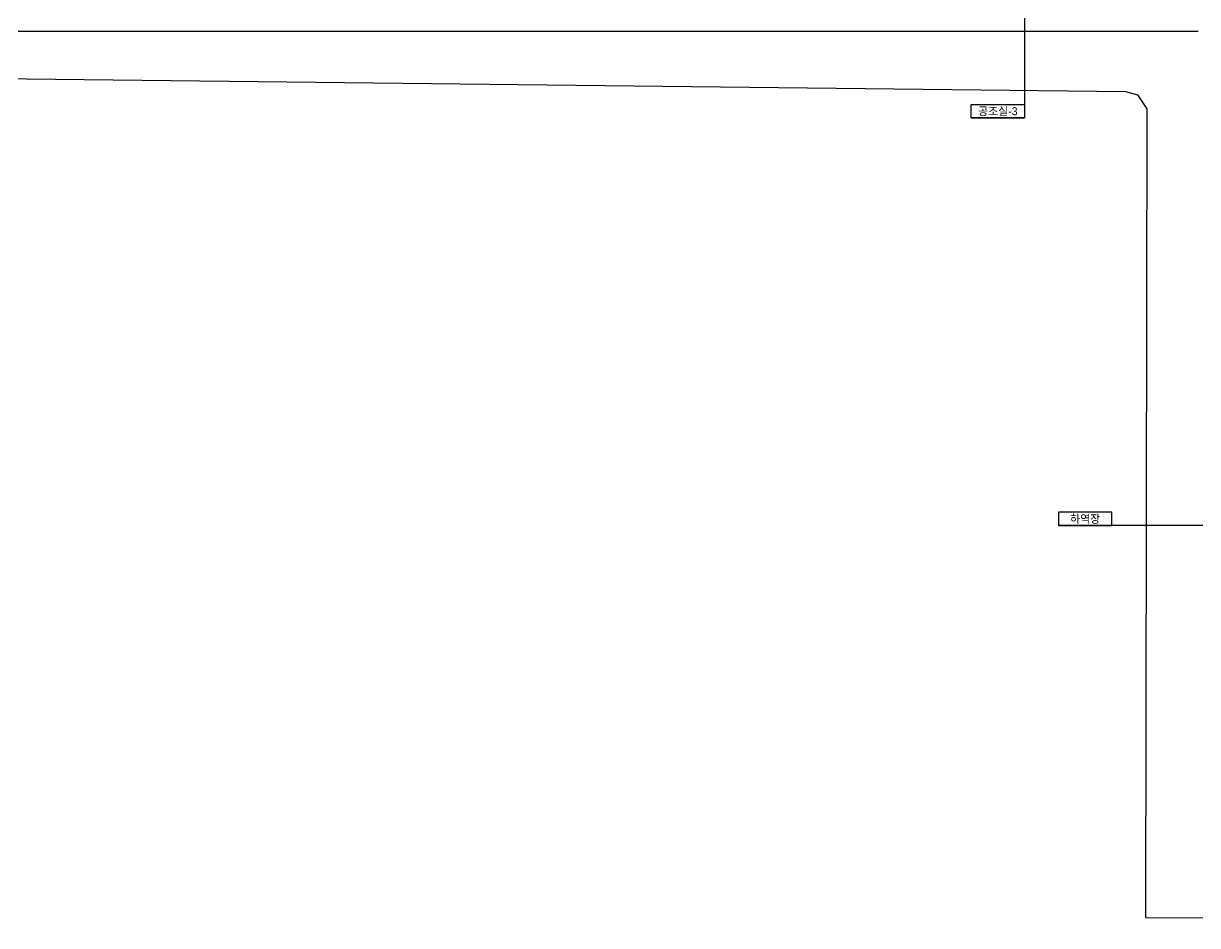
# Model space of a CAD drawing. Header units: millimetres. Extents: x -7718 to 421089, y 87466 to 341395.
# Drawn here: x 249284 to 322653, y 91724 to 148109 of the extents above; entities that cross this region are included whole.
import ezdxf
from ezdxf.enums import TextEntityAlignment as Align

# ---------------------------------------------------------------- set-up
doc = ezdxf.new("R2010")
doc.units = ezdxf.units.MM
doc.header["$LTSCALE"] = 200
doc.header["$MEASUREMENT"] = 0
for name, color, linetype in [('e-plan', 9, 'CONTINUOUS'), ('e-room-box', 7, 'CONTINUOUS'), ('e-text', 6, 'CONTINUOUS')]:
    doc.layers.add(name, color=color, linetype=linetype)
doc.styles.add('돋움', font='Dotum.ttf')

msp = doc.modelspace()

# ---------------------------------------------------------------- linework, layer by layer
at = {"layer": 'e-plan'}
for p, q in [((322703, 147609), (192503, 147609)), ((203679, 145182), (318147, 143860)), ((318147, 143860), (318906, 143645)), ((318906, 143645), (319476, 142775)), ((319476, 142775), (319396, 92222)), ((319396, 92222), (414325, 91724))]:
    msp.add_line(p, q, dxfattribs=at)
at = {"layer": 'e-room-box'}
for p, q in [((311839, 151231), (311839, 142209)), ((308506, 143042), (311839, 143042)), ((308506, 142209), (308506, 143042)), ((311839, 143042), (311839, 142209)), ((308506, 142209), (311839, 142209)), ((311839, 142209), (308506, 142209)), ((317299, 117555), (313965, 117555)), ((313965, 117555), (313965, 116722)), ((317299, 116722), (317299, 117555)), ((317299, 116722), (313965, 116722)), ((313965, 116722), (317299, 116722)), ((325642, 116722), (317299, 116722))]:
    msp.add_line(p, q, dxfattribs=at)

# ---------------------------------------------------------------- texts
at = {"layer": 'e-text', "style": '돋움'}
for s, p in [('공조실-3', (310173, 142625)), ('하역장', (315632, 117138))]:
    msp.add_text(s, height=500, dxfattribs=at).set_placement(p, align=Align.MIDDLE_CENTER)

doc.saveas('drawing.dxf')
